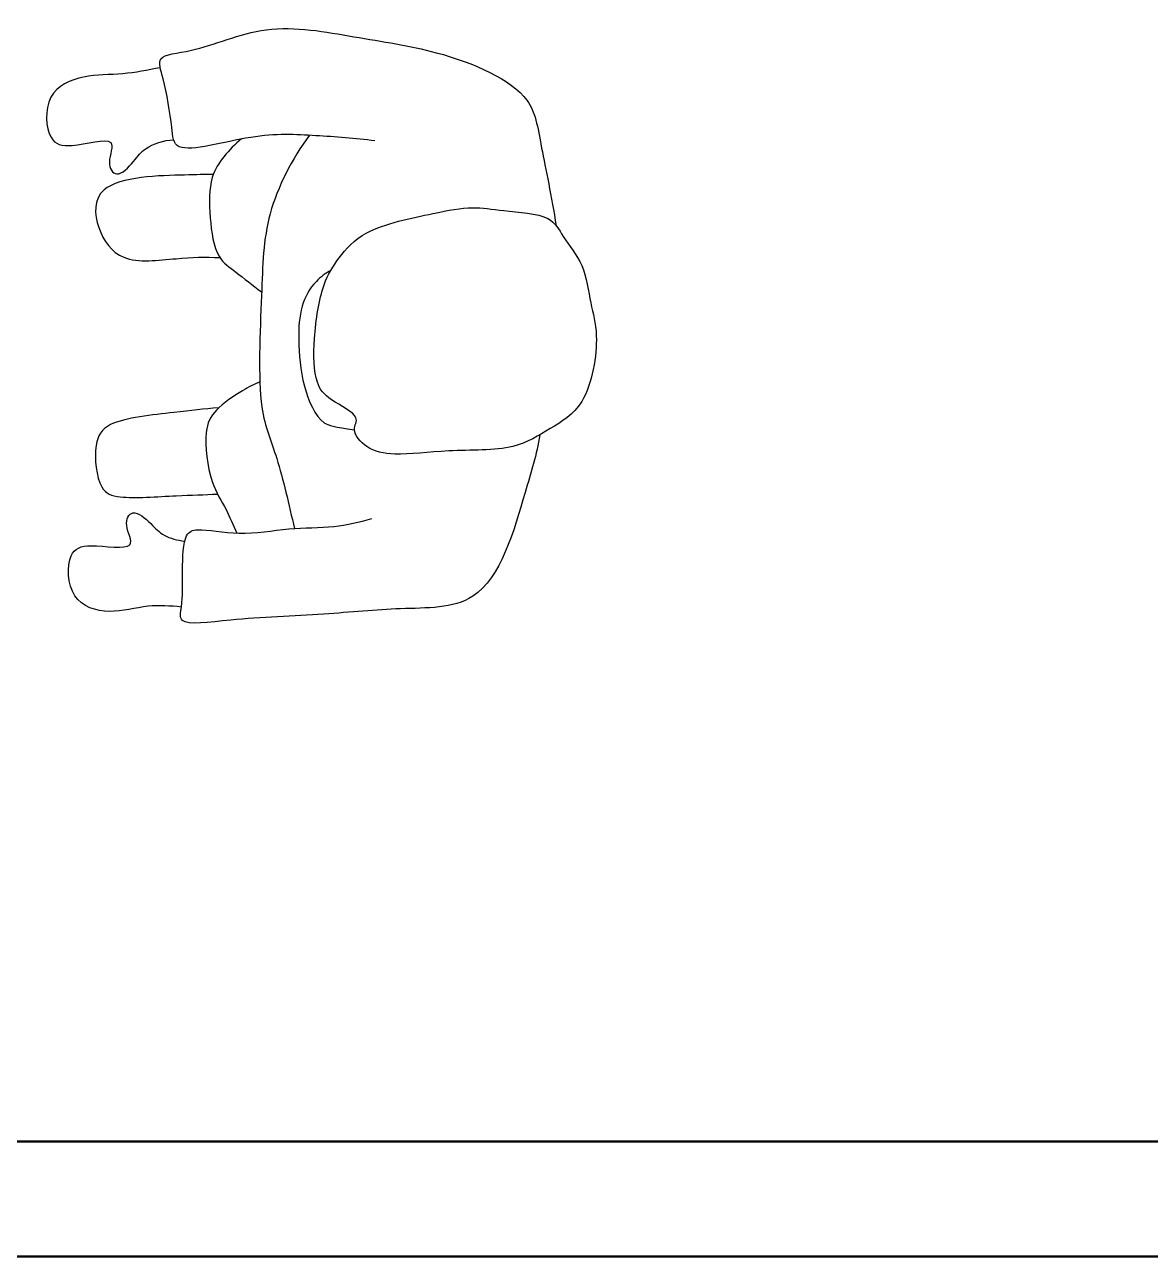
# Model space of a CAD drawing. Header units: millimetres. Extents: x 44692 to 333458, y -26854 to 14445.
# Drawn here: x 314380 to 315361, y -19412 to -18339 of the extents above; entities that cross this region are included whole.
import ezdxf

# ---------------------------------------------------------------- set-up
doc = ezdxf.new("R2010")
doc.units = ezdxf.units.MM
doc.header["$LTSCALE"] = 100
doc.linetypes.add('DASHEDX2', pattern=[3.048, 2.54, -0.508])
doc.layers.add('Area circulacion', color=50, linetype='DASHEDX2')
doc.layers.add('Personal', color=171, linetype='Continuous')
doc.layers.add('Paredes', color=7, linetype='Continuous', lineweight=50)

# ---------------------------------------------------------------- blocks, each defined once
blk = doc.blocks.new('pa17-16')
for points, knots in [([(5.62, 2.5537), (5.6188, 2.5427), (5.6154, 2.5253), (5.6223, 2.4901), (5.6346, 2.4293), (5.661, 2.4064), (5.685, 2.3908), (5.7322, 2.3832), (5.7723, 2.3842), (5.7881, 2.3969), (5.8018, 2.4268), (5.8146, 2.4162), (5.8324, 2.4305), (5.8382, 2.4568), (5.8318, 2.5038), (5.8344, 2.5615), (5.8137, 2.5937), (5.7944, 2.6284), (5.7307, 2.6388), (5.7037, 2.6296), (5.6679, 2.626), (5.6442, 2.6055), (5.6228, 2.5961), (5.6214, 2.5667), (5.62, 2.5537)], [0, 0, 0, 0, 0.297584, 0.631064, 1.068635, 1.39533, 1.69617, 2.097861, 2.458938, 2.716293, 3.010442, 3.199165, 3.447293, 3.731671, 4.119196, 4.541864, 4.881702, 5.22714, 5.673063, 5.989311, 6.327668, 6.644571, 6.906626, 7.259736, 7.259736, 7.259736, 7.259736]), ([(5.5575, 2.4391), (5.5549, 2.4218), (5.5525, 2.3852), (5.5491, 2.3329), (5.5712, 2.2599), (5.5431, 2.2589), (5.5029, 2.2526), (5.4793, 2.2435), (5.4785, 2.2813), (5.4499, 2.3438), (5.4658, 2.4235), (5.4776, 2.5033), (5.5116, 2.5798), (5.5552, 2.585), (5.608, 2.5962), (5.6336, 2.6001)], [0, 0, 0, 0, 0.404899, 0.829805, 1.276298, 1.516647, 1.885942, 2.122553, 2.418487, 2.881882, 3.382407, 3.897515, 4.613825, 5.020942, 5.393355, 5.393355, 5.393355, 5.393355]), ([(5.8196, 2.5846), (5.837, 2.5819), (5.8817, 2.5675), (5.9755, 2.5418), (5.972, 2.4609), (5.9791, 2.3926), (5.9812, 2.315), (5.9891, 2.2612), (5.9692, 2.2664), (5.9401, 2.2663), (5.9063, 2.2668), (5.9005, 2.2811), (5.909, 2.3184), (5.9007, 2.3606), (5.9019, 2.4011), (5.8964, 2.4238), (5.8933, 2.4348)], [6.682038, 6.682038, 6.682038, 6.682038, 7.076266, 7.806153, 8.304227, 8.77662, 9.284333, 9.649979, 9.844608, 10.160206, 10.472731, 10.661147, 10.998544, 11.371438, 11.724832, 12.051545, 12.051545, 12.051545, 12.051545]), ([(5.6724, 2.3994), (5.675, 2.3947), (5.6837, 2.383), (5.7041, 2.3718), (5.7348, 2.3697), (5.774, 2.3728), (5.8085, 2.3874), (5.8116, 2.4015), (5.8144, 2.4199)], [0.121052, 0.121052, 0.121052, 0.121052, 0.297289, 0.584433, 0.895396, 1.26174, 1.600834, 1.760925, 1.760925, 1.760925, 1.760925]), ([(5.5522, 2.3809), (5.573, 2.3653), (5.6222, 2.3398), (5.6924, 2.3383), (5.7952, 2.3323), (5.8376, 2.352), (5.881, 2.3613), (5.9019, 2.366)], [0, 0, 0, 0, 0.49262, 0.970296, 1.525877, 1.91054, 2.357805, 2.357805, 2.357805, 2.357805]), ([(5.5552, 2.3206), (5.5597, 2.3147), (5.5706, 2.3043), (5.5892, 2.2916), (5.6248, 2.2913), (5.6613, 2.2967), (5.6731, 2.3154), (5.6858, 2.3299), (5.6912, 2.3378)], [0, 0, 0, 0, 0.262594, 0.520609, 0.853848, 1.185107, 1.43842, 1.738028, 1.738028, 1.738028, 1.738028]), ([(5.7713, 2.3359), (5.7736, 2.3305), (5.7786, 2.3203), (5.7954, 2.2951), (5.8154, 2.2848), (5.8612, 2.2906), (5.8838, 2.3057), (5.8988, 2.3117), (5.9058, 2.3148)], [0, 0, 0, 0, 0.233477, 0.532145, 0.79329, 1.163492, 1.458071, 1.725911, 1.725911, 1.725911, 1.725911]), ([(5.5867, 2.2952), (5.5866, 2.2877), (5.5872, 2.2667), (5.5883, 2.1873), (5.6353, 2.19), (5.6673, 2.2128), (5.6606, 2.2618), (5.6599, 2.2881), (5.6606, 2.3008)], [0.078483, 0.078483, 0.078483, 0.078483, 0.321516, 0.797556, 1.122606, 1.448668, 1.830958, 2.166281, 2.166281, 2.166281, 2.166281]), ([(5.7943, 2.2992), (5.7951, 2.2858), (5.7984, 2.2614), (5.8038, 2.2002), (5.8255, 2.1869), (5.8672, 2.191), (5.8755, 2.2117), (5.8718, 2.2605), (5.8715, 2.286), (5.871, 2.2978)], [0, 0, 0, 0, 0.353805, 0.775896, 1.041599, 1.377968, 1.615337, 2.001902, 2.313716, 2.313716, 2.313716, 2.313716]), ([(5.9713, 2.2652), (5.9703, 2.2553), (5.9686, 2.234), (5.9786, 2.2017), (5.9668, 2.1644), (5.9218, 2.1628), (5.9134, 2.1832), (5.9229, 2.229), (5.8988, 2.2135), (5.882, 2.2215), (5.8976, 2.2397), (5.908, 2.248), (5.912, 2.2618), (5.9127, 2.2683)], [0.038839, 0.038839, 0.038839, 0.038839, 0.324329, 0.654038, 0.980089, 1.31306, 1.562526, 1.890179, 2.123217, 2.319335, 2.559559, 2.78492, 2.989829, 2.989829, 2.989829, 2.989829]), ([(5.4915, 2.2484), (5.4936, 2.2374), (5.4981, 2.215), (5.4968, 2.1806), (5.512, 2.1445), (5.5569, 2.147), (5.5634, 2.1681), (5.5498, 2.2128), (5.5753, 2.1995), (5.5912, 2.209), (5.5741, 2.2257), (5.5617, 2.2339), (5.5559, 2.2515), (5.5556, 2.26)], [0, 0, 0, 0, 0.324329, 0.654038, 0.980089, 1.31306, 1.562526, 1.890179, 2.123217, 2.319335, 2.559559, 2.78492, 3.066636, 3.066636, 3.066636, 3.066636])]:
    blk.add_open_spline(points, degree=3, knots=knots)

msp = doc.modelspace()

# ---------------------------------------------------------------- linework, layer by layer
at = {"layer": 'Area circulacion', "color": 2}
msp.add_line((315256.187, -19411.557), (315156.187, -19411.557), dxfattribs=at)
at = {"layer": 'Paredes'}
for p, q in [((315756.187, -19311.557), (313756.187, -19311.557)), ((313756.187, -19411.557), (315756.187, -19411.557))]:
    msp.add_line(p, q, dxfattribs=at)

# ---------------------------------------------------------------- block references
at = {"layer": 'Personal', "xscale": 979.1504951166461, "yscale": 979.1504951166461, "zscale": 979.1504951166461, "rotation": 270.2543368405678}
msp.add_blockref('pa17-16', (312272.954, -13009.112), dxfattribs=at)

doc.saveas('drawing.dxf')
